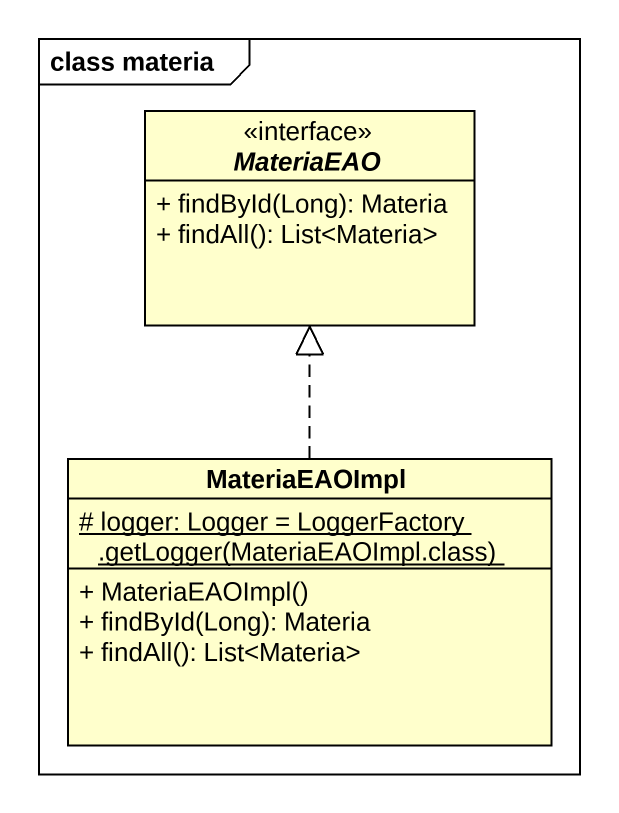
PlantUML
@startuml
mainframe class materia
hide circle
hide empty members
skinparam classAttributeIconSize 0
interface MateriaEAO <<interface>> {
  + findById(Long): Materia
  + findAll(): List<Materia>
}
class MateriaEAOImpl {
  {static} {field} # logger: Logger = LoggerFactory .getLogger(MateriaEAOImpl.class)
  + MateriaEAOImpl()
  + findById(Long): Materia
  + findAll(): List<Materia>
}
MateriaEAOImpl .up.|> MateriaEAO
@enduml
